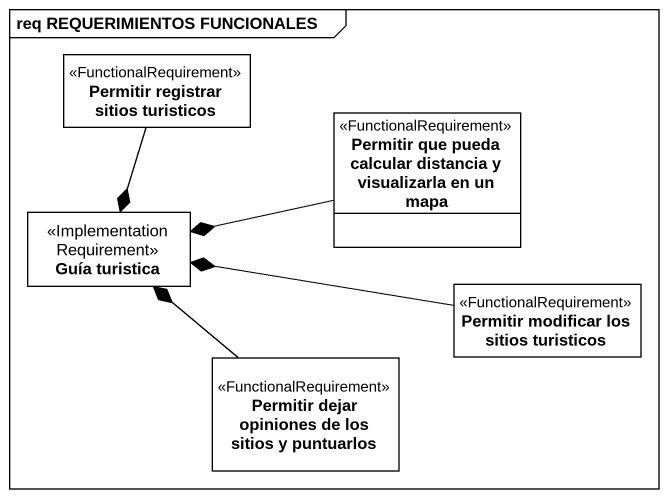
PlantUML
@startuml
mainframe req REQUERIMIENTOS FUNCIONALES
hide circle
hide empty members
class "Permitir registrar sitios turisticos" as Permitir_registrar_sitios <<FunctionalRequirement>>
class "Permitir que pueda calcular distancia y visualizarla en un mapa" as Permitir_que_pueda_calcular <<FunctionalRequirement>>
class "Guía turistica" as Guía_turistica <<ImplementationRequirement>>
class "Permitir modificar los sitios turisticos" as Permitir_modificar_los <<FunctionalRequirement>>
class "Permitir dejar opiniones de los sitios y puntuarlos" as Permitir_dejar_opiniones_de <<FunctionalRequirement>>
Permitir_registrar_sitios --* Guía_turistica
Permitir_que_pueda_calcular -left-* Guía_turistica
Permitir_modificar_los -left-* Guía_turistica
Permitir_dejar_opiniones_de -up-* Guía_turistica
@enduml
